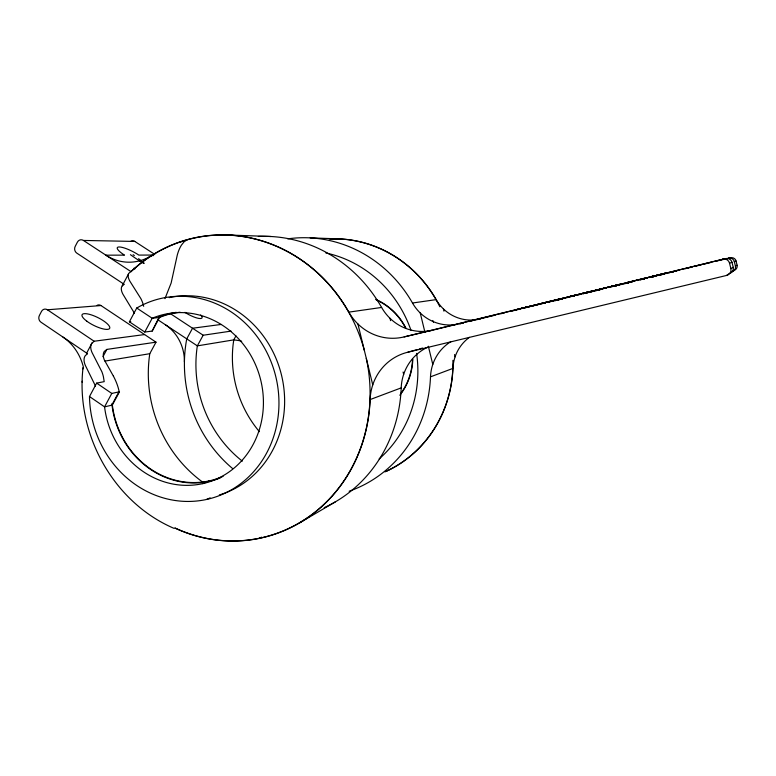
<?xml version="1.0" encoding="UTF-8"?>
<svg xmlns="http://www.w3.org/2000/svg" width="776" height="776" viewBox="0 0 776 776"><rect width="100%" height="100%" fill="white"/><g stroke="black" fill="none" stroke-linecap="round" stroke-linejoin="round"><path stroke-width="1.16" d="M173.931 528.32C112.811 502.111 75.33 433.076 83.051 367.552L82.954 368.959M82.169 382.277L82.246 381.2M164.958 298.653L171.137 283.046L177.287 255.042A71.741 29.41 74.7 0 1 181.458 245.1L184.077 241.821L187.035 239.842A153.609 141.824 76.4 0 1 364.371 350.471M128.496 273.957L122.094 286.072A65.611 16.956 27.7 0 0 121.347 288.197A70.674 18.265 27.7 0 0 122.977 294.298L133.753 312.068A193.35 52.458 24.6 0 1 134.267 313.203M86.776 352.867L91.966 343.07L94.236 341.314L47.414 309.789A4.86 4.326 82.4 0 0 41.506 311.399L39.363 315.531A4.86 4.317 82.2 0 0 40.973 322.195L87.523 353.691M102.985 356.679L106.855 349.413L156.015 342.168L149.778 353.701A127.797 119.106 76.3 0 0 202.652 482.1M180.11 312.233A85.729 78.512 76.4 0 0 159.507 317.471L152.183 331.08L144.782 332.031L129.398 321.798L136.741 308.033A103.062 94.236 76.4 0 1 273.016 367.058A103.062 94.236 76.4 0 1 201.847 500.355A103.062 94.236 76.4 0 1 89.483 396.546L96.651 383.121L104.197 381.647L103.402 376.7A191.381 61.401 23.5 0 0 101.889 371.782L92.063 352.566A70.024 21.456 27.2 0 1 90.908 345.446A64.427 19.739 27.1 0 1 91.966 343.07M89.483 396.546L104.566 406.866L112.355 405.043L119.504 391.764L111.783 393.432L104.566 406.866A86.786 79.346 76.4 0 0 201.314 483.933A86.786 79.346 76.4 0 0 259.514 375.642A86.786 79.346 76.4 0 0 152.183 318.257L136.741 308.033L137.643 307.956M144.782 332.031L152.183 318.257L159.507 317.471L158.915 316.598M113.393 376.069A238.882 77.678 23 0 1 119.116 391.502L111.967 404.771A85.971 78.725 76.4 0 0 113.936 415.761A86.136 78.88 76.4 0 0 220.209 477.987M152.183 331.08L159.109 317.209A86.184 78.929 76.4 0 1 168.955 313.844A86.136 78.88 76.4 0 1 176.23 312.321M231.112 331.11L203.166 335.232L197.337 345.873A117.574 110.57 76.2 0 0 242.316 461.148M235.962 335.892L233.751 339.878L233.11 344.651A109.785 103.945 76.1 0 0 259.407 431.699M122.259 285.84L123.704 284.695M143.686 306.307L142.755 303.057A193.796 50.421 24.9 0 0 140.902 298.682L129.902 281.222A70.82 17.538 27.8 0 1 128.185 275.276A65.747 16.277 27.8 0 1 128.884 273.239L139.331 264.49A153.473 141.698 76.4 0 1 187.035 239.862M174.707 527.971A153.726 141.94 76.4 0 0 370.113 399.572A52.593 50.45 66.9 0 1 407.885 352.197L726.588 275.441L729.304 273.55A5.287 5.131 -10.6 0 0 733.233 267.322L732.001 262.327A5.287 5.131 -11.6 0 0 725.638 258.592L404.16 336.9A52.506 50.43 84.5 0 1 348.822 312.136A153.726 141.94 76.4 0 0 130.999 271.619M299.4 522.976L335.455 501.8M259.456 538.35L261.56 537.147M87.281 353.934L85.331 355.602A64.301 20.37 27 0 0 84.235 358.056A69.879 22.145 27.1 0 0 85.311 365.331L94.914 384.857A190.964 63.322 23.2 0 1 95.341 386.108M726.588 275.441A5.781 5.616 -10.4 0 0 730.876 268.622L733.233 267.322M737.084 265.188A4.481 4.346 -10.9 0 1 733.766 270.465L731.846 271.794A4.831 4.685 -10.7 0 0 735.425 266.11L737.084 265.188L736.046 260.969A4.481 4.346 -11.7 0 0 730.653 257.807L716.752 261.017M206.542 499.463L208.56 498.57M208.957 498.386L210.16 497.852M202.701 483.642L209.151 480.965M106.855 349.413L104.294 351.421A63.331 19.516 27.3 0 0 103.363 353.924A69.452 21.398 27.4 0 0 104.314 359.928L113.354 376.05M370.113 399.572L401.202 387.874A48.335 46.657 66 0 1 428.43 346.862M349.142 491.218A130.416 122.647 76.2 0 0 430.496 376.845L452.757 368.464M722.563 259.077A5.781 5.616 -11.5 0 1 729.527 263.161L732.001 262.327M728.489 258.146A4.831 4.685 -11.7 0 1 734.3 261.551L736.046 260.969M407.885 352.197L416.954 349.646M419.215 349.006L422.619 348.046M515.749 309.769L520.9 308.489M518.164 309.217L551.794 300.962M560.835 298.682L540.29 303.697M671.967 272.007L673.219 271.697L672.084 271.998M666.953 272.871L664.149 273.569M571.349 296.131L570.661 296.306L576.325 294.958M611.973 286.305L610.052 286.761M534.373 305.269L536.197 304.842M540.639 303.746L541.726 303.474L540.92 303.659M589.508 292.154L590.895 291.805M612.487 286.596L612.875 286.519M615.038 285.975L616.678 285.568L614.893 286.034M637.174 280.505L638.153 280.281M673.122 271.736L669.058 272.706M525.216 307.509L527.176 307.015L525.624 307.403M571.767 296.025L574.25 295.413L566.887 297.227L568.236 296.917M590.623 291.466L593.058 290.845L582.786 293.328M603.233 288.439L602.477 288.614L603.388 288.371M549.65 301.883L548.671 302.136L549.825 301.845M555.131 300.564L555.994 300.341L555.228 300.535M611.721 286.373L612.361 286.228M647.213 277.585L631.664 281.368M659.406 274.714L660.085 274.539L656.108 275.499M593.203 291.33L596.715 290.457M632.188 281.804L631.004 282.105M649.987 277.401L651.462 277.032M678.505 270.426L679.407 270.203L678.399 270.436M521.462 308.402L524.275 307.703M537.128 304.609L539.485 304.037M584.842 292.872L589.285 291.766L584.551 292.901M533.529 305.482L531.987 305.86M543.423 303.028L545.809 302.485M546.799 302.242L550.805 301.233M556.46 299.875L558.187 299.449L556.276 299.905M560.708 298.847L562.105 298.508M583.222 293.27L588.838 291.902M604.368 288.129L603.864 288.255L618.152 284.743M610.314 286.713L611.372 286.451M613.176 285.985L616.483 285.219M652.228 276.44L648.222 277.41M562.707 298.362L565.103 297.761L562.542 298.362M587.296 292.358L587.82 292.222M588.082 292.164L591.011 291.436L589.401 291.795M603.961 288.284L604.582 288.129M650.172 276.993L660.415 274.772M657.873 275.092L660.822 274.394M663.819 273.647L657.66 275.111M551.377 301.457L552.784 301.117M562.212 298.808L560.961 299.119L562.163 298.838M602.874 288.905L602.263 289.05M616.794 285.141L619.335 284.501L615.184 285.5M650.327 276.916L657.379 275.228M614.767 285.975L616.464 285.558M644.565 278.72L643.556 278.962L644.449 278.73M654.537 276.266L653.043 276.634M628.017 282.823L628.997 282.59M660.531 274.801L659.319 275.092M432.785 330.149L725.638 258.592M546.391 302.3L547.904 301.932M554.908 300.254L555.878 300.021M557.333 299.681L559.933 299.041M575.026 295.22L575.831 295.025M603.738 288.303L606.57 287.595M608.442 287.178L609.616 286.887M613.535 285.946L629.074 282.512M642.412 278.836L644.371 278.409M652.082 276.489L654.828 275.8M655.778 275.606L657.165 275.267M463.233 322.952L459.712 323.805L463.146 323M469.102 321.516L472.623 320.653M478.491 319.217L494.923 315.211M500.792 313.776L504.313 312.912M510.181 311.477L520.745 308.897M523.092 308.324L530.134 306.607M532.481 306.035L539.524 304.308M541.871 303.736L545.392 302.873M547.74 302.3L552.434 301.156M554.403 300.719L571.214 296.568M573.357 296.092L574.706 295.801M576.752 295.258L580.904 294.269M582.951 293.706L593.514 291.116M595.512 290.67L602.903 288.827M605.241 288.294L606.483 288.032M608.704 287.489L612.293 286.528M630.548 282.115L634.593 281.087M640.462 279.651L643.983 278.788M646.796 278.157L647.65 277.934M662.762 274.2L670.493 272.395M679.194 270.194L672.152 271.91L672.879 271.794M685.062 268.758L692.105 267.031M694.452 266.459L701.494 264.742M703.842 264.17L710.884 262.443M558.39 299.846L561.882 299.002M587.481 292.746L584.144 293.493M590.216 292.086L593.688 291.233M599.683 289.69L600.188 289.574L598.8 289.875M617.987 285.238L622.527 284.22M624.777 283.618L625.708 283.405M643.498 278.953L644.322 278.749M649.774 277.459L654.265 276.469M660.133 275.034L663.664 274.17M666.865 273.259L665.692 273.54L667.059 273.23M672.569 271.891L673.529 271.658M727.131 258.67L730.653 257.807M561.562 299.002L562.338 298.818M597.151 290.282L596.065 290.583M616.076 285.704L615.193 285.927L616.513 285.636M618.54 285.112L619.229 284.938M625.475 283.453L626.154 283.288L624.282 283.706M627.638 282.93L628.57 282.697M640.472 279.7L641.16 279.525M653.334 276.586L654.507 276.295M662.898 274.219L663.81 273.986M675.295 271.222L676.08 271.028M600.546 289.07L602.273 288.653M603.971 288.265L606.386 287.692M628.899 282.144L625.534 282.959M629.171 282.076L630.17 281.824M630.772 281.698L632.071 281.407M661.2 274.248L663.955 273.579M524.004 307.82L518.106 309.236M531.696 305.909L533.432 305.492M543.307 303.067L546.081 302.397M546.779 302.223L548.166 301.883M549.165 301.651L551.028 301.204M554.753 300.273L555.994 299.972M579.003 294.298L568.856 296.772L571.204 296.286M580.05 293.997L583.998 293.018M600.158 289.157L595.852 290.117M608.743 287.081L609.558 286.877M612.798 286.072L610.188 286.713M654.449 275.946L650.948 276.79M676.594 270.873L675.033 271.251M525.022 307.568L530.309 306.248M547.827 302L549.408 301.612M550.242 301.408L552.793 300.778M553.016 300.69L561.921 298.517M578.547 294.424L581.001 293.823M605.018 288.012L606.463 287.663M606.91 287.527L609.276 286.984M628.191 282.755L629.123 282.522M640.297 279.767L641.636 279.447M649.861 277.41L651.19 277.09M528.32 306.762L539.844 303.92M551.959 300.991L553.734 300.555M564.113 298.382L565.297 298.1M580.778 294.308L580.283 294.434M583.154 293.735L583.862 293.561M592.835 291.359L593.95 291.097M618.336 285.19L619.035 285.025M625.029 283.521L625.766 283.347M652.936 276.654L653.586 276.489M662.452 274.355L664.237 273.928M554.597 300.71L556.072 300.351M558.992 299.594L558.06 299.866M618.666 285.122L619.49 284.831M643.915 278.885L644.74 278.691M650.045 277.352L651.539 276.983M666.206 273.443L667.244 273.191M558.652 299.711L559.176 299.584M599.314 289.778L600.207 289.535M621.246 284.482L622.982 284.016M646.466 278.264L647.32 278.06M664.217 273.511L666.962 272.861M628.783 282.619L627.745 282.862M630.752 282.134L631.994 281.834M659.6 275.053L660.88 274.733M590.914 291.825L589.459 292.174M551.484 301.466L552.658 301.175M637.756 280.379L637.135 280.534M649.502 277.546L657.156 275.713M659.939 275.005L663.441 274.161M404.16 336.9L431.64 330.421M573.629 296.054L574.337 295.889M567.518 297.518L568.42 297.315M575.239 295.258L577.092 294.832M567.838 297.062L568.478 296.917M587.228 292.746L590.711 291.951M594.406 290.563L597.083 289.962M608.452 287.518L609.567 287.265M582.34 293.512L584.532 293.018M599.858 289.138L603.049 288.488M597.481 289.7L597.976 289.594M618.627 284.55L622.09 283.783M637.309 280.087L638.26 279.874M638.803 279.758L639.472 279.603M627.609 282.357L630.849 281.639M650.695 276.722L653.382 276.14M659.416 274.588L661.889 274.054M663.528 273.579L665.895 273.074M104.944 361.092L149.778 353.701M431.912 330.363A48.267 46.647 85.2 0 1 381.608 307.441L348.822 312.136M287.77 238.853A130.416 122.647 76.2 0 1 412.493 303.009L435.966 299.652M94.129 341.236L144.588 334.563M221.209 324.446L192.535 328.229L186.744 338.87A130.416 122.647 76.2 0 0 232.684 468.626M129.398 321.798L130.766 321.652M47.414 309.789L100.977 305.55L156.015 342.168M153.638 255.556L151.543 255.566A49.936 45.192 88.3 0 1 105.905 255.178L124.499 255.129L123.966 254.79A15.559 3.608 27.2 0 1 119.358 246.972A15.559 3.608 27.2 0 1 138.826 255.091L153.357 255.052M124.247 284.365L76.834 253.141A4.928 4.413 85.8 0 1 75.194 246.399L77.387 242.17A4.928 4.413 86.1 0 1 83.42 240.444L134.811 241.433L154.783 254.402M229.483 235.06L270.97 236.505M310.196 237.873L340.344 238.93M83.42 240.444L131.115 271.697M170.759 313.892L203.166 335.232M158.352 320.1L197.337 345.873L233.751 339.878L238.242 340.451A50.789 13.338 28.9 0 1 241.705 341.246M96.651 383.121L111.783 393.432M734.3 261.551L735.425 266.11M729.527 263.161L730.876 268.622M443.406 308.906L443.959 311.157M454.552 354.574L455.095 356.824M420.243 312.98L424.947 332.303M428.352 346.241L432.785 364.429M390.008 318.305L390.58 320.643M403.093 372.014L403.665 374.352M357.911 323.961L372.752 384.896M165.404 324.766A41.312 37.539 79.3 0 1 184.416 361.926M325.891 252.976A117.574 110.57 76.2 0 1 410.94 330.198M416.596 353.39A117.574 110.57 76.2 0 1 379.134 458.926M432.863 320.566A109.785 103.945 76.1 0 1 433.493 322.205M430.496 376.845A44.339 43.049 64.7 0 1 451.031 341.576M329.082 238.901A121.686 115.226 76.1 0 1 436.17 299.623A41.215 40.245 86.9 0 0 480.325 318.955M385.72 471.595A121.686 115.226 76.1 0 0 452.941 368.396A41.273 40.245 63.4 0 1 469.412 337.347M457.277 324.329A44.271 43.039 86 0 1 412.493 303.009M330.043 238.959A121.589 115.129 76.1 0 1 439.837 306.762M452.903 360.365A121.589 115.129 76.1 0 1 384.877 471.856M376.37 299.982A60.945 57.938 76.1 0 1 405.605 328.151M412.531 359.045A60.945 57.938 76.1 0 1 400.785 393.519M375.632 299.342A61.226 58.21 76.1 0 1 405.993 328.277M412.813 359.307A61.226 58.21 76.1 0 1 399.824 395.256M179.634 242.432A4.2 3.841 86.7 0 1 181.109 241.84M200.674 314.959A13.037 3.279 27.8 0 1 198.763 318.402A13.037 3.279 27.8 0 1 184.96 312.359M62.972 337.085A48.403 42.922 79.2 0 1 83.381 367.048M223.1 476.338A85.729 78.512 76.4 0 1 112.355 405.043L111.967 404.771A238.358 80.093 22.7 0 0 111.793 403.85M97.126 305.327A4.501 4.045 82.5 0 1 100.977 305.55M366.291 358.376A153.609 141.824 76.4 0 1 320.798 507.252A153.609 141.824 76.4 0 1 175.26 528.107M169.236 297.625A101.869 93.285 76.4 0 1 281.222 374.003A101.869 93.285 76.4 0 1 219.327 494.942M258.321 236.476A141.746 132.124 76.3 0 1 381.608 307.441M401.202 387.874A141.746 132.124 76.3 0 1 324.213 507.64M130.882 241.268A4.549 4.122 86.3 0 1 134.811 241.433M138.574 258.68A15.355 0.776 35.2 0 1 143.453 263.219A15.355 0.776 35.2 0 1 130.426 254.683M133.123 254.693A15.355 0.776 35.2 0 1 134.345 255.566M133.928 268.224A15.53 3.754 27 0 1 134.869 268.942M86.864 321.225A15.394 4.413 26.3 0 0 109.581 328.5A15.394 4.413 26.3 0 0 91.18 314.843A15.394 4.413 26.3 0 0 86.864 321.225"/></g></svg>
